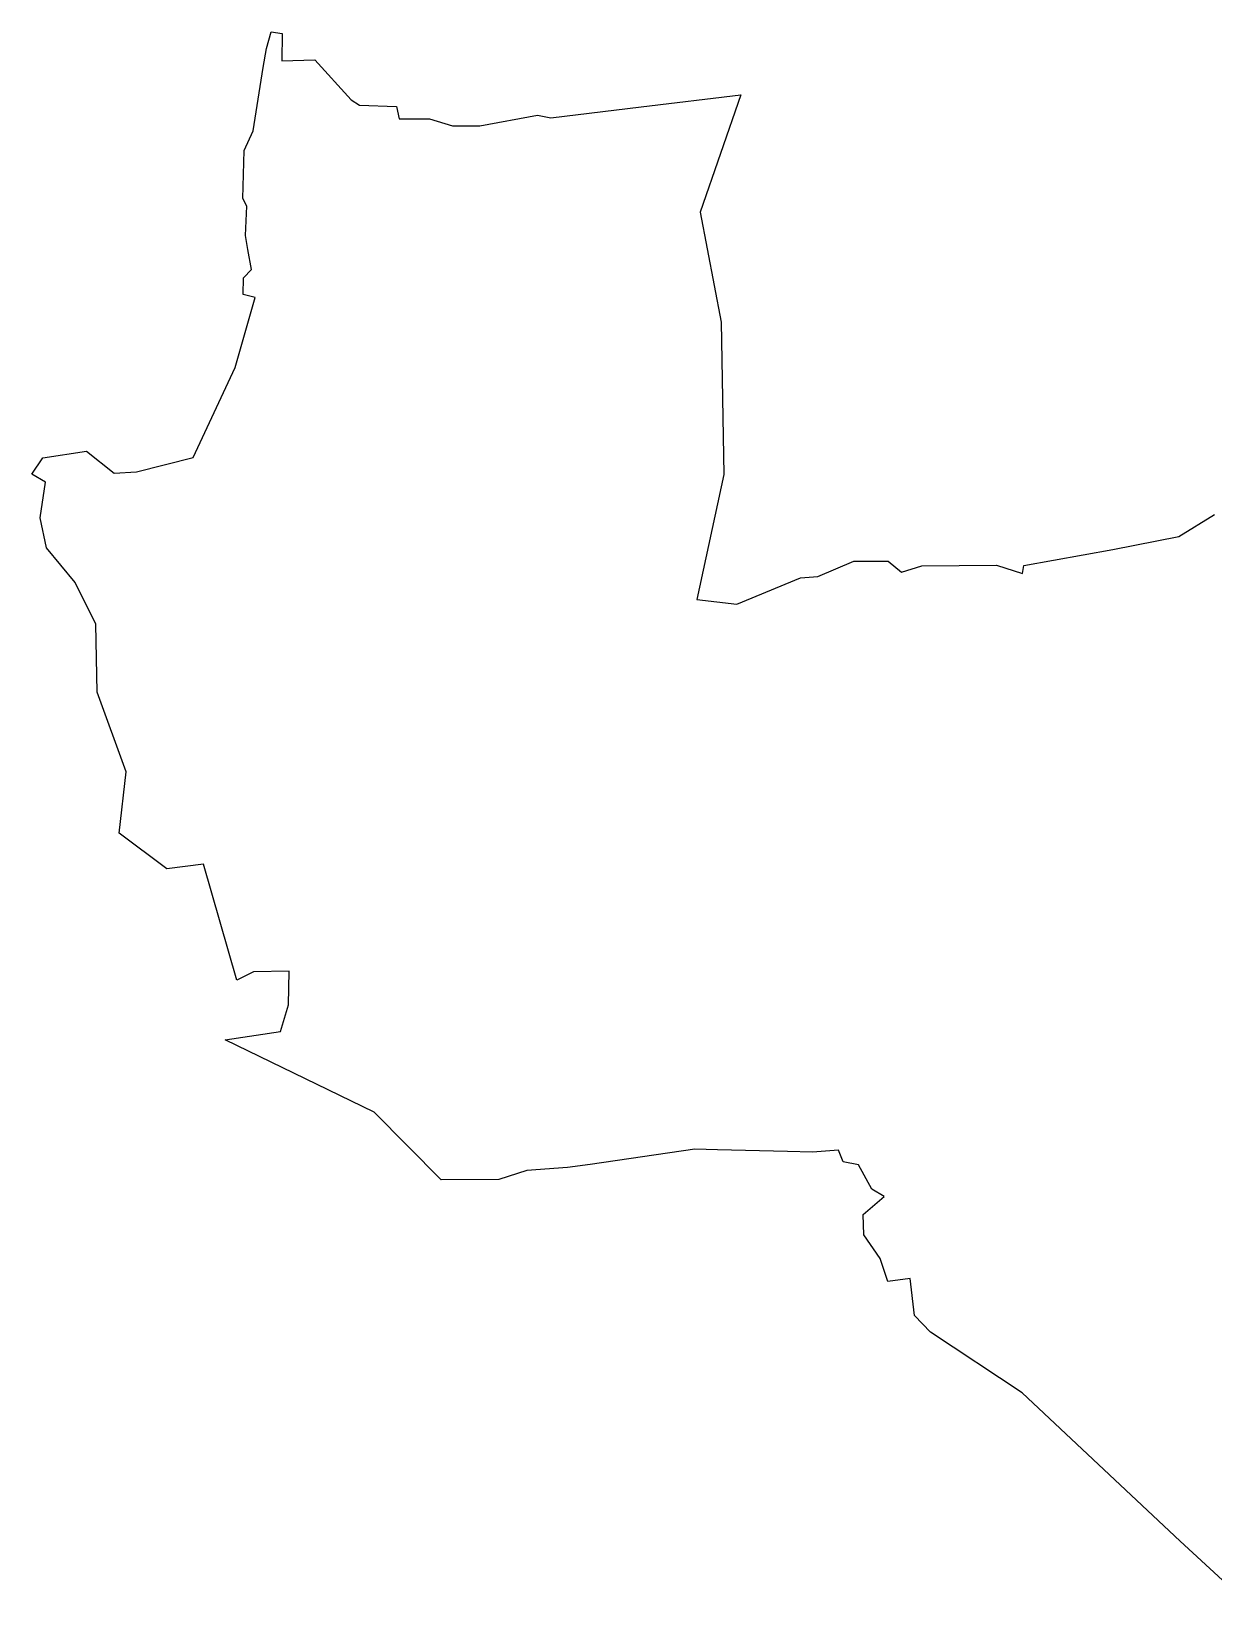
# Model space of a CAD drawing. Header units: metres. Extents: x 266558 to 272991, y 2129469 to 2134388.
# Drawn here: x 266558 to 269775, y 2130063 to 2134388 of the extents above; entities that cross this region are included whole.
import ezdxf

# ---------------------------------------------------------------- set-up
doc = ezdxf.new("R2010")
doc.units = ezdxf.units.M

msp = doc.modelspace()

# ---------------------------------------------------------------- linework, layer by layer
at = {"color": 3}
for points in [[(269915.2, 2130063.3), (269685, 2130276.3), (269254.8, 2130679.7), (269005, 2130845), (268961.3, 2130890.5), (268949.8, 2130991.7), (268889, 2130983.2), (268867.4, 2131046.4), (268823.3, 2131110), (268821.4, 2131165.8), (268879.1, 2131214.7), (268845.3, 2131234.8), (268808.6, 2131300.9), (268766.8, 2131309.5), (268754.3, 2131341.5), (268683.9, 2131335.8), (268615.2, 2131337.6), (268425.4, 2131342.4), (268363.7, 2131344), (268078.6, 2131302.4), (268017.1, 2131293.4), (267906.3, 2131285.6), (267829.8, 2131261.4), (267673.1, 2131260.2), (267490.7, 2131444.6), (267084.3, 2131641.7), (267235.3, 2131664), (267257, 2131736.5), (267258.9, 2131828.2), (267161.9, 2131826.7), (267116.5, 2131803.7), (267025.5, 2132120), (266926.1, 2132107.2), (266795.9, 2132204.5), (266814.8, 2132371.8), (266736, 2132588.6), (266732.6, 2132774.1), (266676.1, 2132887.6), (266598.5, 2132981.6), (266581.4, 2133063.5), (266595.6, 2133161), (266558.2, 2133182.8), (266588.5, 2133227.4), (266707.5, 2133245.4), (266782.3, 2133185.3), (266843.5, 2133189.1), (266998, 2133228.3), (267112.2, 2133473), (267166.4, 2133663.3), (267133.6, 2133672.2), (267135, 2133717.5), (267156, 2133740.4), (267146.7, 2133794.2), (267140.1, 2133832.4), (267143.5, 2133912.5), (267132.5, 2133933.4), (267136.5, 2134063.8), (267160.5, 2134117.3), (267188.5, 2134290.2), (267196.9, 2134341.8), (267209.5, 2134387.6)], [(267209.5, 2134387.6), (267240.2, 2134382.8), (267238.7, 2134308.6), (267329.1, 2134311.4), (267427.9, 2134202.5), (267450.3, 2134187.9), (267550.9, 2134184.2), (267558.5, 2134150.4), (267641.3, 2134150.3), (267703.7, 2134131), (267778, 2134130.9), (267935, 2134160.3), (267971.3, 2134152.7), (268216.9, 2134182.7), (268488.3, 2134215.9), (268377.8, 2133896.4), (268434.8, 2133596.2), (268442.7, 2133181.8), (268368.6, 2132841.4), (268477.8, 2132828.6), (268651.2, 2132900.5), (268698.6, 2132904.1), (268795.8, 2132945.1), (268889.8, 2132945.2), (268925.6, 2132915.4), (268981.7, 2132932.9), (269184.8, 2132934.2), (269255.6, 2132911.6), (269259.3, 2132933.8), (269501.7, 2132977.5), (269681.3, 2133012.7), (269778, 2133073)]]:
    msp.add_lwpolyline(points, dxfattribs=at)

doc.saveas('drawing.dxf')
